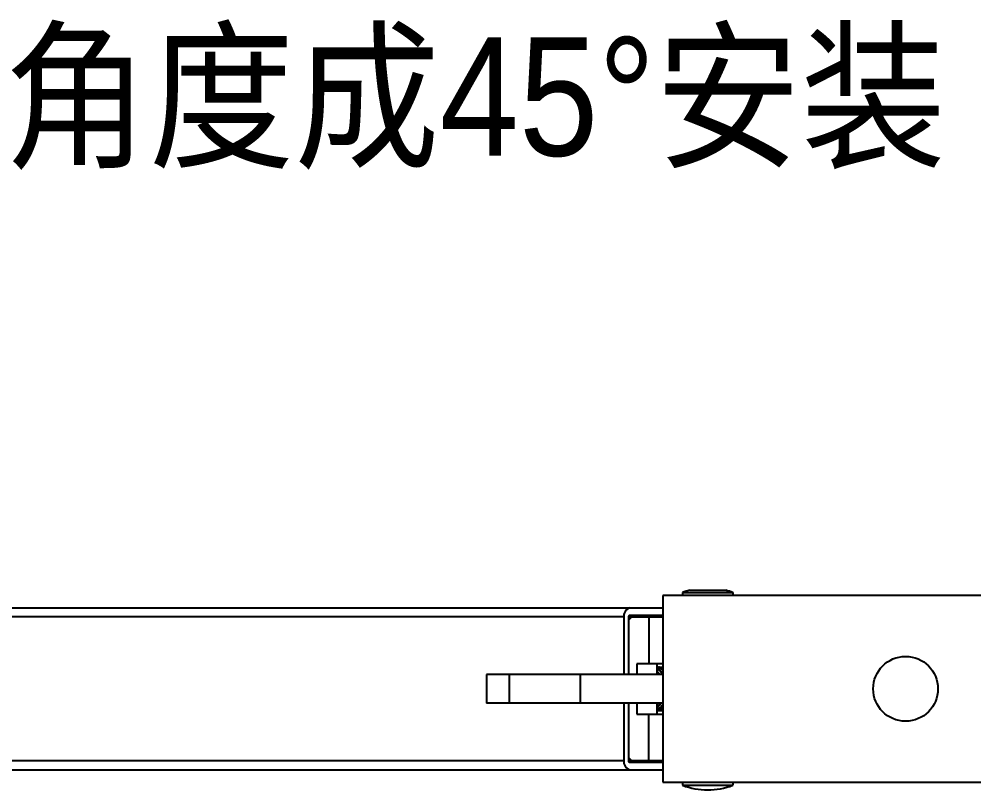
# Model space of a CAD drawing. Extents: x 69728788 to 150676229, y 20327566 to 43663798.
# Drawn here: x 75459094 to 75460311, y 20747823 to 20748799 of the extents above; entities that cross this region are included whole.
import ezdxf

# ---------------------------------------------------------------- set-up
doc = ezdxf.new("R2010")
doc.units = 0
doc.header["$LTSCALE"] = 1000
doc.header["$MEASUREMENT"] = 0
doc.layers.get('0').update_dxf_attribs({"linetype": 'CONTINUOUS'})
doc.layers.add('02___PRT_ALL_AXES', color=7, linetype='CONTINUOUS')
doc.styles.add('_TEL_DIM', font='SIMPLEX', dxfattribs={"width": 0.8, "height": 3.5, "bigfont": 'HZTXT'})

msp = doc.modelspace()

# ---------------------------------------------------------------- linework, layer by layer
at = {"color": 7, "linetype": 'Continuous'}
for p, q in [((75460311.1, 20748068.9), (75459908.5, 20748068.9)), ((75459908.5, 20748068.9), (75459908.5, 20747832.2)), ((75459933.5, 20748072.6), (75459933.5, 20748068.9)), ((75459997.3, 20748072.6), (75459997.3, 20748068.9)), ((75458484.3, 20748053), (75459908.5, 20748053)), ((75459859.1, 20748041.6), (75458525.9, 20748041.6)), ((75459859.1, 20748041.6), (75459859.1, 20747968.8)), ((75459865.5, 20748041.6), (75459908.5, 20748041.6)), ((75459865.5, 20747968.8), (75459865.5, 20748041.6)), ((75459867.1, 20748043.9), (75459908.5, 20748043.9)), ((75459890.7, 20748041.6), (75459890.7, 20747982.4)), ((75459908.5, 20747982.4), (75459875.5, 20747982.4)), ((75459908.5, 20747968.8), (75459685.2, 20747968.8)), ((75459685.2, 20747968.8), (75459685.2, 20747932.3)), ((75459713.9, 20747968.8), (75459713.9, 20747932.3)), ((75459804.1, 20747968.8), (75459804.1, 20747932.3)), ((75459908.5, 20747932.3), (75459685.2, 20747932.3)), ((75459859.1, 20747932.3), (75459859.1, 20747859.5)), ((75459865.5, 20747859.5), (75459865.5, 20747932.3)), ((75459901, 20747932.2), (75459901, 20747932.3)), ((75459875.5, 20747918.7), (75459908.5, 20747918.7)), ((75459890.7, 20747859.5), (75459890.7, 20747918.7)), ((75459859.1, 20747859.5), (75458525.9, 20747859.5)), ((75459908.5, 20747859.5), (75459865.5, 20747859.5)), ((75459908.5, 20747857.2), (75459867.1, 20747857.2)), ((75458484.3, 20747848.1), (75459908.5, 20747848.1)), ((75459908.5, 20747832.2), (75460311.1, 20747832.2)), ((75459933.5, 20747832.2), (75459933.5, 20747828.5)), ((75459997.3, 20747832.2), (75459997.3, 20747828.5))]:
    msp.add_line(p, q, dxfattribs=at)
for points in [[(75459865.5, 20748041.6), (75459865.6, 20748042.5), (75459866, 20748043.2), (75459866.5, 20748043.7), (75459867.1, 20748043.9)], [(75459867.1, 20747857.2), (75459866.5, 20747857.4), (75459866, 20747857.9), (75459865.6, 20747858.6), (75459865.5, 20747859.5)]]:
    msp.add_lwpolyline(points, dxfattribs=at)
for centre, radius, start, end in [((75459899.4, 20747962.9), 15, 82.4824, 83.9962), ((75459898.3, 20747962.5), 15.4, 72.4837, 80.2332), ((75459903.3, 20747963), 14.8, 90.0172, 97.5235), ((75459899.3, 20747962.7), 15.2, 75.7644, 82.4657), ((75459899.2, 20747962.3), 15.6, 72.5052, 75.7688), ((75459903.3, 20747963.1), 14.8, 86.2903, 89.9967), ((75459904.2, 20747963), 14.8, 82.4831, 89.9829), ((75459903.2, 20747962.9), 15, 80.629, 86.2824), ((75459903.2, 20747962.5), 15.4, 72.4874, 80.6013), ((75459908.1, 20747963), 14.8, 90.0173, 97.5323), ((75459904.2, 20747962.7), 15.2, 75.7648, 82.4748), ((75459903, 20747961.9), 16, 69.7302, 72.506), ((75459904.1, 20747962.4), 15.5, 73.4415, 75.7729), ((75459908.1, 20747963.2), 14.7, 88.3603, 89.9995), ((75459882.4, 20747953.7), 27, 34.0244, 34.6459), ((75459882.9, 20747945.4), 25.6, 328.2813, 329.0616), ((75459900.8, 20747935.8), 12.6, 270.4275, 274.3388), ((75459901.8, 20747935.9), 12.7, 270.0261, 278.822), ((75459901.7, 20747936.3), 13.1, 278.8281, 285.3359), ((75459905.7, 20747935.9), 12.7, 261.1841, 269.9741), ((75459901.7, 20747936.5), 13.3, 285.3229, 286.4114), ((75459905.7, 20747935.8), 12.6, 270.0047, 274.3398), ((75459905.6, 20747936.1), 12.9, 274.3664, 282.8789), ((75459906.6, 20747935.9), 12.7, 270.024, 278.5353)]:
    msp.add_arc(centre, radius, start, end, dxfattribs=at)
for points, knots in [([(75459867.1, 20748053), (75459863.7, 20748053), (75459859.5, 20748047.8), (75459859.1, 20748043.1), (75459859.1, 20748041.6)], [0, 0, 0, 0, 0.699639, 1, 1, 1, 1]), ([(75459900.9, 20747976), (75459901.7, 20747975.6), (75459904.6, 20747973.7), (75459907.1, 20747971.1), (75459908.6, 20747968.9)], [0, 0, 0, 0, 0.237509, 1, 1, 1, 1]), ([(75459908.5, 20747970.2), (75459908, 20747970.9), (75459905.9, 20747973.4), (75459903.1, 20747975.5), (75459901, 20747976.5)], [0, 0, 0, 0, 0.264129, 1, 1, 1, 1]), ([(75459904.7, 20747932), (75459904.4, 20747931.5), (75459903.3, 20747929.9), (75459902, 20747928.3), (75459900.9, 20747927.3)], [0, 0, 0, 0, 0.259883, 1, 1, 1, 1]), ([(75459900.9, 20747923.9), (75459901.6, 20747924.1), (75459904.6, 20747925.3), (75459907, 20747927.4), (75459908.6, 20747929.3)], [0, 0, 0, 0, 0.236582, 1, 1, 1, 1]), ([(75459901, 20747926.5), (75459901.4, 20747926.9), (75459903.3, 20747928.6), (75459904.9, 20747930.6), (75459905.9, 20747932.3)], [0, 0, 0, 0, 0.238298, 1, 1, 1, 1]), ([(75459908.5, 20747930.4), (75459908, 20747929.7), (75459905.9, 20747927.2), (75459903.2, 20747925.1), (75459901, 20747924.2)], [0, 0, 0, 0, 0.268325, 1, 1, 1, 1]), ([(75459908.5, 20747925.7), (75459908, 20747925.3), (75459905.9, 20747924.1), (75459903.6, 20747923.4), (75459901.8, 20747923.3)], [0, 0, 0, 0, 0.260499, 1, 1, 1, 1]), ([(75459859.1, 20747859.5), (75459859.1, 20747858), (75459859.5, 20747853.3), (75459863.7, 20747848.1), (75459867.1, 20747848.1)], [0, 0, 0, 0, 0.300361, 1, 1, 1, 1])]:
    msp.add_open_spline(points, degree=3, knots=knots, dxfattribs=at)
for points in [[(75459903, 20747977.2), (75459905, 20747976.5), (75459906.9, 20747975.5), (75459908.5, 20747974.2)], [(75459908.5, 20747974.9), (75459907.1, 20747975.9), (75459905.6, 20747976.7), (75459903.9, 20747977.2)], [(75459904.6, 20747969.1), (75459903.5, 20747970.6), (75459902.3, 20747972), (75459901, 20747973.2)], [(75459901, 20747972.3), (75459902, 20747971.2), (75459902.9, 20747970.1), (75459903.8, 20747968.8)], [(75459905.4, 20747923.8), (75459906.5, 20747924.1), (75459907.5, 20747924.5), (75459908.5, 20747925.1)]]:
    msp.add_open_spline(points, degree=3, dxfattribs=at)
at = {"layer": '02___PRT_ALL_AXES', "color": 7, "linetype": 'Continuous'}
for p, q in [((75459942.7, 20748075.4), (75459933.5, 20748072.6)), ((75459942.7, 20748075.4), (75459988.2, 20748075.4)), ((75459988.2, 20748075.4), (75459997.3, 20748072.6)), ((75459933.5, 20748072.6), (75459997.3, 20748072.6)), ((75459933.5, 20748072.6), (75459933.5, 20748068.9)), ((75459997.3, 20748072.6), (75459997.3, 20748068.9)), ((75459865.5, 20748038), (75459869.2, 20748041.6)), ((75459875.5, 20747982.4), (75459875.5, 20747968.8)), ((75459900.9, 20747982.4), (75459900.9, 20747968.8)), ((75459875.5, 20747932.3), (75459875.5, 20747918.7)), ((75459900.9, 20747932.3), (75459900.9, 20747918.7)), ((75459869.2, 20747859.5), (75459865.5, 20747863.1)), ((75459933.5, 20747832.2), (75459933.5, 20747828.5)), ((75459997.3, 20747832.2), (75459997.3, 20747828.5)), ((75459933.5, 20747828.5), (75459997.3, 20747828.5))]:
    msp.add_line(p, q, dxfattribs=at)
msp.add_circle((75460215.9, 20747950.6), 41, dxfattribs=at)
for centre, start, end in [((75459965.4, 20747987.3), 104.4775, 110.4873), ((75459965.4, 20747987.3), 69.5127, 75.5225), ((75459965.4, 20747913.8), 249.5127, 290.4873)]:
    msp.add_arc(centre, 91.1, start, end, dxfattribs=at)

# ---------------------------------------------------------------- texts
at = {"color": 4, "insert": (75458521.2, 20748775.7), "char_height": 150, "width": 2004.75, "attachment_point": 1, "style": '_TEL_DIM'}
msp.add_mtext('\\fￋￎￌﾣﾤ|b0|i0|c134|p2;\\W0.9000000000;\\T1.0000000000;\\o\\l与垂直角度成45°安装', dxfattribs=at)

doc.saveas('drawing.dxf')
